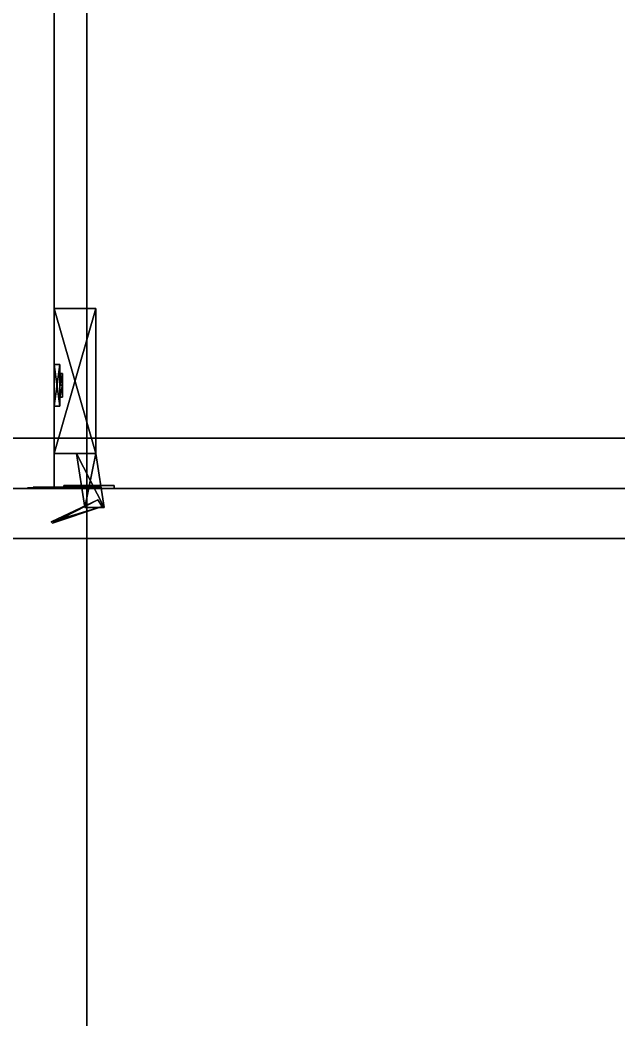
# Model space of a CAD drawing. Extents: x 0 to 6014, y -2463 to 0.
# Drawn here: x 3457.8 to 3672.1, y -820.3 to -461.9 of the extents above; entities that cross this region are included whole.
import ezdxf

# ---------------------------------------------------------------- set-up
doc = ezdxf.new("R2010")
doc.units = 0
for name, color, linetype in [('LAYER0', 7, 'CONTINUOUS'), ('LAYER1', 7, 'CONTINUOUS'), ('LAYER100', 7, 'CONTINUOUS'), ('LAYER102', 7, 'CONTINUOUS'), ('LAYER128', 28, 'CONTINUOUS'), ('LAYER129', 253, 'CONTINUOUS'), ('LAYER130', 28, 'CONTINUOUS'), ('LAYER131', 253, 'CONTINUOUS'), ('LAYER132', 34, 'CONTINUOUS'), ('LAYER289', 34, 'CONTINUOUS'), ('LAYER423', 7, 'CONTINUOUS'), ('LAYER567', 34, 'CONTINUOUS'), ('LAYER99', 7, 'CONTINUOUS')]:
    doc.layers.add(name, color=color, linetype=linetype)

msp = doc.modelspace()

# ---------------------------------------------------------------- linework, layer by layer
at = {"layer": 'LAYER0'}
for points, invisible_edges in [([(1510, -275), (4585, -10), (2107, -1850), (1510, -275)], 7), ([(1510, -10, 5), (2107, -1850, 5), (4585, -10, 5), (1510, -10, 5)], 3), ([(2107, -1850), (4585, -10), (2107, -2463), (2107, -1850)], 3), ([(2107, -2463), (4585, -10), (4585, -650), (2107, -2463)], 5), ([(4585, -10, 5), (2107, -1850, 5), (4585, -650, 5), (4585, -10, 5)], 3), ([(2107, -2463), (4585, -650), (6013.69, -2463), (2107, -2463)], 3), ([(2107, -1850, 5), (6013.69, -2463, 5), (4585, -650, 5), (2107, -1850, 5)], 7)]:
    msp.add_3dface(points, dxfattribs=dict(at, invisible_edges=invisible_edges))
at = {"layer": 'LAYER100', "invisible_edges": 1}
for points in [[(4374, -160, 1906), (3470, -630, 1906), (3470, -160, 1906), (4374, -160, 1906)], [(3470, -630, 1906), (4374, -160, 1906), (4374, -630, 1906), (3470, -630, 1906)], [(3470, -160, 1924), (3470, -630, 1906), (3470, -630, 1924), (3470, -160, 1924)], [(3470, -630, 1906), (3470, -160, 1924), (3470, -160, 1906), (3470, -630, 1906)], [(4374, -630, 1924), (3470, -160, 1924), (3470, -630, 1924), (4374, -630, 1924)], [(3470, -160, 1924), (4374, -630, 1924), (4374, -160, 1924), (3470, -160, 1924)], [(4374, -630, 1924), (3470, -630, 1906), (4374, -630, 1906), (4374, -630, 1924)], [(3470, -630, 1906), (4374, -630, 1924), (3470, -630, 1924), (3470, -630, 1906)]]:
    msp.add_3dface(points, dxfattribs=at)
at = {"layer": 'LAYER102', "invisible_edges": 1}
for points in [[(3452, -160, 1905), (3470, -630, 1905), (3452, -630, 1905), (3452, -160, 1905)], [(3470, -630, 1905), (3452, -160, 1905), (3470, -160, 1905), (3470, -630, 1905)], [(3470, -160, 2385), (3452, -630, 2385), (3470, -630, 2385), (3470, -160, 2385)], [(3452, -630, 2385), (3470, -160, 2385), (3452, -160, 2385), (3452, -630, 2385)], [(3470, -160, 2385), (3470, -630, 1905), (3470, -160, 1905), (3470, -160, 2385)], [(3470, -630, 1905), (3470, -160, 2385), (3470, -630, 2385), (3470, -630, 1905)], [(3452, -630, 2385), (3470, -630, 1905), (3470, -630, 2385), (3452, -630, 2385)], [(3470, -630, 1905), (3452, -630, 2385), (3452, -630, 1905), (3470, -630, 1905)]]:
    msp.add_3dface(points, dxfattribs=at)
at = {"layer": 'LAYER128'}
for points, invisible_edges in [([(3461.49, -629.75, 2003.025), (3460.5, -629.75, 2008), (3462.5, -629.75, 2008), (3462.5, -629.75, 2002.5)], 10), ([(3460.5, -629.75, 2008), (3461.49, -629.75, 2012.975), (3462.5, -629.75, 2013.5), (3462.5, -629.75, 2008)], 10), ([(3464.308, -629.75, 1998.808), (3461.49, -629.75, 2003.025), (3462.5, -629.75, 2002.5), (3466, -629.75, 2002.5)], 10), ([(3461.49, -629.75, 2012.975), (3464.308, -629.75, 2017.192), (3466, -629.75, 2013.5), (3462.5, -629.75, 2013.5)], 10), ([(3462.5, -629.5, 2013.5), (3462.5, -629.5, 2002.5), (3469.5, -629.5, 2002.5), (3469.291, -629.5, 2013.317)], 4), ([(3468.525, -629.75, 1995.99), (3464.308, -629.75, 1998.808), (3466, -629.75, 2002.5), (3469.5, -629.75, 2002.5)], 10), ([(3464.308, -629.75, 2017.192), (3468.525, -629.75, 2020.01), (3469.5, -629.75, 2013.5), (3466, -629.75, 2013.5)], 10), ([(3473.5, -629.75, 1995), (3468.525, -629.75, 1995.99), (3469.5, -629.75, 2002.5), (3473.5, -629.75, 1999)], 2), ([(3468.525, -629.75, 2020.01), (3473.5, -629.75, 2021), (3473.5, -629.75, 2017), (3469.5, -629.75, 2013.5)], 8), ([(3469.291, -629.5, 2013.317), (3469.5, -629.5, 2002.5), (3473.5, -629.5, 1999), (3473.5, -629.5, 2017)], 5), ([(3491.5, -629, 1987), (3486.5, -629, 1999), (3473.5, -629, 1999), (3473.5, -629, 1987)], 1), ([(3491.5, -629, 2029), (3486.5, -629, 2017), (3473.5, -629, 2017), (3473.5, -629, 2029)], 1), ([(3473.5, -629.5, 2017), (3473.5, -629.5, 1999), (3486.5, -629.5, 1999), (3486.5, -629.5, 2017)], 1), ([(3491.5, -629, 2029), (3491.5, -629, 1987), (3486.5, -629, 1999), (3486.5, -629, 2017)], 10)]:
    msp.add_3dface(points, dxfattribs=dict(at, invisible_edges=invisible_edges))
for points in [[(3491.5, -629, 1987), (3473.5, -629, 1987), (3473.5, -629, 1987), (3491.5, -629, 1987)], [(3491.5, -629, 2029), (3473.5, -629, 2029), (3473.5, -629, 2029), (3491.5, -629, 2029)], [(3486.5, -629, 1999), (3486.5, -630, 1999), (3473.5, -630, 1999), (3473.5, -629, 1999)], [(3473.5, -629, 1999), (3473.5, -630, 1999), (3473.5, -630, 1987), (3473.5, -629, 1987)], [(3473.5, -629, 1987), (3473.5, -630, 1987), (3491.5, -630, 1987), (3491.5, -629, 1987)], [(3486.5, -629, 2017), (3486.5, -630, 2017), (3473.5, -630, 2017), (3473.5, -629, 2017)], [(3473.5, -629, 2017), (3473.5, -630, 2017), (3473.5, -630, 2029), (3473.5, -629, 2029)], [(3473.5, -629, 2029), (3473.5, -630, 2029), (3491.5, -630, 2029), (3491.5, -629, 2029)], [(3473.5, -630, 1999), (3473.5, -630, 1987), (3473.5, -630, 1999)], [(3473.5, -630, 2017), (3473.5, -630, 2029), (3473.5, -630, 2017)], [(3491.5, -630, 1987), (3473.5, -630, 1987), (3473.5, -630, 2029), (3491.5, -630, 2029)], [(3486.5, -629, 1999), (3486.5, -630, 1999), (3486.5, -630, 2017), (3486.5, -629, 2017)], [(3486.5, -630, 1999), (3486.5, -630, 2017), (3486.5, -630, 1999)], [(3491.5, -629, 2029), (3491.5, -630, 2029), (3491.5, -629, 2029)], [(3491.5, -630, 1987), (3491.5, -630, 2029), (3491.5, -629, 2029), (3491.5, -629, 1987)]]:
    msp.add_3dface(points, dxfattribs=at)
at = {"layer": 'LAYER129'}
for points in [[(3470, -565.5, 2001.217), (3484.921, -617.5, 2001.217), (3470, -617.5, 2001.217), (3470, -565.5, 2001.217)], [(3484.921, -565.5, 2001.217), (3484.921, -617.5, 2001.217), (3470, -565.5, 2001.217), (3484.921, -565.5, 2001.217)], [(3470, -565.5, 2014.783), (3484.921, -565.5, 2001.217), (3470, -565.5, 2001.217), (3470, -565.5, 2014.783)], [(3484.921, -565.5, 2014.783), (3484.921, -565.5, 2001.217), (3470, -565.5, 2014.783), (3484.921, -565.5, 2014.783)], [(3470, -617.5, 2014.783), (3484.921, -565.5, 2014.783), (3470, -565.5, 2014.783), (3470, -617.5, 2014.783)], [(3484.921, -617.5, 2014.783), (3484.921, -565.5, 2014.783), (3470, -617.5, 2014.783), (3484.921, -617.5, 2014.783)], [(3484.921, -565.5, 2001.217), (3484.921, -617.5, 2014.783), (3484.921, -617.5, 2001.217), (3484.921, -565.5, 2001.217)], [(3484.921, -565.5, 2014.783), (3484.921, -617.5, 2014.783), (3484.921, -565.5, 2001.217), (3484.921, -565.5, 2014.783)], [(3470, -585.5, 2034), (3470, -600.5, 2034), (3471.99, -600.5, 2034), (3470, -585.5, 2034)], [(3471.99, -585.5, 2034), (3470, -585.5, 2034), (3471.99, -600.5, 2034), (3471.99, -585.5, 2034)], [(3470, -585.5, 1982), (3470, -585.5, 2034), (3471.99, -585.5, 2034), (3470, -585.5, 1982)], [(3471.99, -585.5, 1982), (3470, -585.5, 1982), (3471.99, -585.5, 2034), (3471.99, -585.5, 1982)], [(3470, -600.5, 1982), (3470, -585.5, 1982), (3471.99, -585.5, 1982), (3470, -600.5, 1982)], [(3471.99, -600.5, 1982), (3470, -600.5, 1982), (3471.99, -585.5, 1982), (3471.99, -600.5, 1982)], [(3471.99, -585.5, 2034), (3471.99, -600.5, 2034), (3471.99, -600.5, 1982), (3471.99, -585.5, 2034)], [(3471.99, -585.5, 1982), (3471.99, -585.5, 2034), (3471.99, -600.5, 1982), (3471.99, -585.5, 1982)], [(3471.99, -593, 2021.291), (3472.984, -588.7573, 2026.087), (3472.984, -593, 2021.291), (3471.99, -593, 2021.291)], [(3471.99, -588.7573, 2026.087), (3472.984, -588.7573, 2026.087), (3471.99, -593, 2021.291), (3471.99, -588.7573, 2026.087)], [(3471.99, -588.7573, 2026.087), (3472.984, -593, 2030.883), (3472.984, -588.7573, 2026.087), (3471.99, -588.7573, 2026.087)], [(3471.99, -593, 2030.883), (3472.984, -593, 2030.883), (3471.99, -588.7573, 2026.087), (3471.99, -593, 2030.883)], [(3471.99, -593, 2021.291), (3471.99, -588.7573, 2026.087), (3471.99, -593, 2030.883), (3471.99, -593, 2021.291)], [(3471.99, -593, 1985.117), (3472.984, -588.7573, 1989.913), (3472.984, -593, 1985.117), (3471.99, -593, 1985.117)], [(3471.99, -588.7573, 1989.913), (3472.984, -588.7573, 1989.913), (3471.99, -593, 1985.117), (3471.99, -588.7573, 1989.913)], [(3471.99, -588.7573, 1989.913), (3472.984, -593, 1994.709), (3472.984, -588.7573, 1989.913), (3471.99, -588.7573, 1989.913)], [(3471.99, -593, 1994.709), (3472.984, -593, 1994.709), (3471.99, -588.7573, 1989.913), (3471.99, -593, 1994.709)], [(3471.99, -593, 1985.117), (3471.99, -588.7573, 1989.913), (3471.99, -593, 1994.709), (3471.99, -593, 1985.117)], [(3472.984, -597.2427, 2026.087), (3472.984, -588.7573, 2026.087), (3472.984, -593, 2030.883), (3472.984, -597.2427, 2026.087)], [(3472.984, -593, 2021.291), (3472.984, -588.7573, 2026.087), (3472.984, -597.2427, 2026.087), (3472.984, -593, 2021.291)], [(3472.984, -597.2427, 1989.913), (3472.984, -588.7573, 1989.913), (3472.984, -593, 1994.709), (3472.984, -597.2427, 1989.913)], [(3472.984, -593, 1985.117), (3472.984, -588.7573, 1989.913), (3472.984, -597.2427, 1989.913), (3472.984, -593, 1985.117)], [(3471.99, -597.2427, 2026.087), (3472.984, -593, 2021.291), (3472.984, -597.2427, 2026.087), (3471.99, -597.2427, 2026.087)], [(3471.99, -593, 2021.291), (3472.984, -593, 2021.291), (3471.99, -597.2427, 2026.087), (3471.99, -593, 2021.291)], [(3471.99, -597.2427, 2026.087), (3471.99, -593, 2021.291), (3471.99, -593, 2030.883), (3471.99, -597.2427, 2026.087)], [(3471.99, -597.2427, 2026.087), (3472.984, -593, 2030.883), (3471.99, -593, 2030.883), (3471.99, -597.2427, 2026.087)], [(3472.984, -597.2427, 2026.087), (3472.984, -593, 2030.883), (3471.99, -597.2427, 2026.087), (3472.984, -597.2427, 2026.087)], [(3471.99, -597.2427, 1989.913), (3472.984, -593, 1985.117), (3472.984, -597.2427, 1989.913), (3471.99, -597.2427, 1989.913)], [(3471.99, -593, 1985.117), (3472.984, -593, 1985.117), (3471.99, -597.2427, 1989.913), (3471.99, -593, 1985.117)], [(3471.99, -597.2427, 1989.913), (3471.99, -593, 1985.117), (3471.99, -593, 1994.709), (3471.99, -597.2427, 1989.913)], [(3471.99, -597.2427, 1989.913), (3472.984, -593, 1994.709), (3471.99, -593, 1994.709), (3471.99, -597.2427, 1989.913)], [(3472.984, -597.2427, 1989.913), (3472.984, -593, 1994.709), (3471.99, -597.2427, 1989.913), (3472.984, -597.2427, 1989.913)], [(3471.99, -600.5, 2034), (3470, -600.5, 2034), (3470, -600.5, 1982), (3471.99, -600.5, 2034)], [(3471.99, -600.5, 1982), (3471.99, -600.5, 2034), (3470, -600.5, 1982), (3471.99, -600.5, 1982)], [(3477.958, -617.5, 2001.217), (3487.906, -636.8654, 2001.217), (3480.942, -636.8654, 2001.217), (3477.958, -617.5, 2001.217)], [(3484.921, -617.5, 2001.217), (3487.906, -636.8654, 2001.217), (3477.958, -617.5, 2001.217), (3484.921, -617.5, 2001.217)], [(3480.942, -636.8654, 2014.783), (3484.921, -617.5, 2014.783), (3477.958, -617.5, 2014.783), (3480.942, -636.8654, 2014.783)], [(3487.906, -636.8654, 2014.783), (3484.921, -617.5, 2014.783), (3480.942, -636.8654, 2014.783), (3487.906, -636.8654, 2014.783)], [(3484.921, -617.5, 2001.217), (3487.906, -636.8654, 2014.783), (3487.906, -636.8654, 2001.217), (3484.921, -617.5, 2001.217)], [(3484.921, -617.5, 2014.783), (3487.906, -636.8654, 2014.783), (3484.921, -617.5, 2001.217), (3484.921, -617.5, 2014.783)], [(3485.692, -634.0753, 2002.348), (3469.409, -642.5, 2002.348), (3468.918, -641.9226, 2002.348), (3485.692, -634.0753, 2002.348)], [(3468.918, -641.9226, 2013.652), (3487.182, -636.4556, 2013.652), (3485.692, -634.0753, 2013.652), (3468.918, -641.9226, 2013.652)], [(3487.182, -636.4556, 2002.348), (3469.409, -642.5, 2002.348), (3485.692, -634.0753, 2002.348), (3487.182, -636.4556, 2002.348)], [(3469.409, -642.5, 2013.652), (3487.182, -636.4556, 2013.652), (3468.918, -641.9226, 2013.652), (3469.409, -642.5, 2013.652)], [(3487.182, -636.4556, 2002.348), (3469.409, -642.5, 2013.652), (3469.409, -642.5, 2002.348), (3487.182, -636.4556, 2002.348)], [(3487.182, -636.4556, 2013.652), (3469.409, -642.5, 2013.652), (3487.182, -636.4556, 2002.348), (3487.182, -636.4556, 2013.652)]]:
    msp.add_3dface(points, dxfattribs=at)
at = {"layer": 'LAYER130'}
for points, invisible_edges in [([(3461.49, -629.75, 2277.025), (3460.5, -629.75, 2282), (3462.5, -629.75, 2282), (3462.5, -629.75, 2276.5)], 10), ([(3460.5, -629.75, 2282), (3461.49, -629.75, 2286.975), (3462.5, -629.75, 2287.5), (3462.5, -629.75, 2282)], 10), ([(3464.308, -629.75, 2272.808), (3461.49, -629.75, 2277.025), (3462.5, -629.75, 2276.5), (3466, -629.75, 2276.5)], 10), ([(3461.49, -629.75, 2286.975), (3464.308, -629.75, 2291.192), (3466, -629.75, 2287.5), (3462.5, -629.75, 2287.5)], 10), ([(3462.5, -629.5, 2287.5), (3462.5, -629.5, 2276.5), (3469.5, -629.5, 2276.5), (3469.291, -629.5, 2287.317)], 4), ([(3468.525, -629.75, 2269.99), (3464.308, -629.75, 2272.808), (3466, -629.75, 2276.5), (3469.5, -629.75, 2276.5)], 10), ([(3464.308, -629.75, 2291.192), (3468.525, -629.75, 2294.01), (3469.5, -629.75, 2287.5), (3466, -629.75, 2287.5)], 10), ([(3473.5, -629.75, 2269), (3468.525, -629.75, 2269.99), (3469.5, -629.75, 2276.5), (3473.5, -629.75, 2273)], 2), ([(3468.525, -629.75, 2294.01), (3473.5, -629.75, 2295), (3473.5, -629.75, 2291), (3469.5, -629.75, 2287.5)], 8), ([(3469.291, -629.5, 2287.317), (3469.5, -629.5, 2276.5), (3473.5, -629.5, 2273), (3473.5, -629.5, 2291)], 5), ([(3491.5, -629, 2261), (3486.5, -629, 2273), (3473.5, -629, 2273), (3473.5, -629, 2261)], 1), ([(3491.5, -629, 2303), (3486.5, -629, 2291), (3473.5, -629, 2291), (3473.5, -629, 2303)], 1), ([(3473.5, -629.5, 2291), (3473.5, -629.5, 2273), (3486.5, -629.5, 2273), (3486.5, -629.5, 2291)], 1), ([(3491.5, -629, 2303), (3491.5, -629, 2261), (3486.5, -629, 2273), (3486.5, -629, 2291)], 10)]:
    msp.add_3dface(points, dxfattribs=dict(at, invisible_edges=invisible_edges))
for points in [[(3491.5, -629, 2261), (3473.5, -629, 2261), (3473.5, -629, 2261), (3491.5, -629, 2261)], [(3491.5, -629, 2303), (3473.5, -629, 2303), (3473.5, -629, 2303), (3491.5, -629, 2303)], [(3486.5, -629, 2273), (3486.5, -630, 2273), (3473.5, -630, 2273), (3473.5, -629, 2273)], [(3473.5, -629, 2273), (3473.5, -630, 2273), (3473.5, -630, 2261), (3473.5, -629, 2261)], [(3473.5, -629, 2261), (3473.5, -630, 2261), (3491.5, -630, 2261), (3491.5, -629, 2261)], [(3486.5, -629, 2291), (3486.5, -630, 2291), (3473.5, -630, 2291), (3473.5, -629, 2291)], [(3473.5, -629, 2291), (3473.5, -630, 2291), (3473.5, -630, 2303), (3473.5, -629, 2303)], [(3473.5, -629, 2303), (3473.5, -630, 2303), (3491.5, -630, 2303), (3491.5, -629, 2303)], [(3473.5, -630, 2273), (3473.5, -630, 2261), (3473.5, -630, 2273)], [(3473.5, -630, 2291), (3473.5, -630, 2303), (3473.5, -630, 2291)], [(3491.5, -630, 2261), (3473.5, -630, 2261), (3473.5, -630, 2303), (3491.5, -630, 2303)], [(3486.5, -629, 2273), (3486.5, -630, 2273), (3486.5, -630, 2291), (3486.5, -629, 2291)], [(3486.5, -630, 2273), (3486.5, -630, 2291), (3486.5, -630, 2273)], [(3491.5, -629, 2303), (3491.5, -630, 2303), (3491.5, -629, 2303)], [(3491.5, -630, 2261), (3491.5, -630, 2303), (3491.5, -629, 2303), (3491.5, -629, 2261)]]:
    msp.add_3dface(points, dxfattribs=at)
at = {"layer": 'LAYER131'}
for points in [[(3470, -565.5, 2275.217), (3484.921, -617.5, 2275.217), (3470, -617.5, 2275.217), (3470, -565.5, 2275.217)], [(3484.921, -565.5, 2275.217), (3484.921, -617.5, 2275.217), (3470, -565.5, 2275.217), (3484.921, -565.5, 2275.217)], [(3470, -565.5, 2288.783), (3484.921, -565.5, 2275.217), (3470, -565.5, 2275.217), (3470, -565.5, 2288.783)], [(3484.921, -565.5, 2288.783), (3484.921, -565.5, 2275.217), (3470, -565.5, 2288.783), (3484.921, -565.5, 2288.783)], [(3470, -617.5, 2288.783), (3484.921, -565.5, 2288.783), (3470, -565.5, 2288.783), (3470, -617.5, 2288.783)], [(3484.921, -617.5, 2288.783), (3484.921, -565.5, 2288.783), (3470, -617.5, 2288.783), (3484.921, -617.5, 2288.783)], [(3484.921, -565.5, 2275.217), (3484.921, -617.5, 2288.783), (3484.921, -617.5, 2275.217), (3484.921, -565.5, 2275.217)], [(3484.921, -565.5, 2288.783), (3484.921, -617.5, 2288.783), (3484.921, -565.5, 2275.217), (3484.921, -565.5, 2288.783)], [(3470, -585.5, 2308), (3470, -600.5, 2308), (3471.99, -600.5, 2308), (3470, -585.5, 2308)], [(3471.99, -585.5, 2308), (3470, -585.5, 2308), (3471.99, -600.5, 2308), (3471.99, -585.5, 2308)], [(3470, -585.5, 2256), (3470, -585.5, 2308), (3471.99, -585.5, 2308), (3470, -585.5, 2256)], [(3471.99, -585.5, 2256), (3470, -585.5, 2256), (3471.99, -585.5, 2308), (3471.99, -585.5, 2256)], [(3470, -600.5, 2256), (3470, -585.5, 2256), (3471.99, -585.5, 2256), (3470, -600.5, 2256)], [(3471.99, -600.5, 2256), (3470, -600.5, 2256), (3471.99, -585.5, 2256), (3471.99, -600.5, 2256)], [(3471.99, -585.5, 2308), (3471.99, -600.5, 2308), (3471.99, -600.5, 2256), (3471.99, -585.5, 2308)], [(3471.99, -585.5, 2256), (3471.99, -585.5, 2308), (3471.99, -600.5, 2256), (3471.99, -585.5, 2256)], [(3471.99, -593, 2295.291), (3472.984, -588.7573, 2300.087), (3472.984, -593, 2295.291), (3471.99, -593, 2295.291)], [(3471.99, -588.7573, 2300.087), (3472.984, -588.7573, 2300.087), (3471.99, -593, 2295.291), (3471.99, -588.7573, 2300.087)], [(3471.99, -588.7573, 2300.087), (3472.984, -593, 2304.883), (3472.984, -588.7573, 2300.087), (3471.99, -588.7573, 2300.087)], [(3471.99, -593, 2304.883), (3472.984, -593, 2304.883), (3471.99, -588.7573, 2300.087), (3471.99, -593, 2304.883)], [(3471.99, -593, 2295.291), (3471.99, -588.7573, 2300.087), (3471.99, -593, 2304.883), (3471.99, -593, 2295.291)], [(3471.99, -593, 2259.117), (3472.984, -588.7573, 2263.913), (3472.984, -593, 2259.117), (3471.99, -593, 2259.117)], [(3471.99, -588.7573, 2263.913), (3472.984, -588.7573, 2263.913), (3471.99, -593, 2259.117), (3471.99, -588.7573, 2263.913)], [(3471.99, -588.7573, 2263.913), (3472.984, -593, 2268.709), (3472.984, -588.7573, 2263.913), (3471.99, -588.7573, 2263.913)], [(3471.99, -593, 2268.709), (3472.984, -593, 2268.709), (3471.99, -588.7573, 2263.913), (3471.99, -593, 2268.709)], [(3471.99, -593, 2259.117), (3471.99, -588.7573, 2263.913), (3471.99, -593, 2268.709), (3471.99, -593, 2259.117)], [(3472.984, -597.2427, 2300.087), (3472.984, -588.7573, 2300.087), (3472.984, -593, 2304.883), (3472.984, -597.2427, 2300.087)], [(3472.984, -593, 2295.291), (3472.984, -588.7573, 2300.087), (3472.984, -597.2427, 2300.087), (3472.984, -593, 2295.291)], [(3472.984, -597.2427, 2263.913), (3472.984, -588.7573, 2263.913), (3472.984, -593, 2268.709), (3472.984, -597.2427, 2263.913)], [(3472.984, -593, 2259.117), (3472.984, -588.7573, 2263.913), (3472.984, -597.2427, 2263.913), (3472.984, -593, 2259.117)], [(3471.99, -597.2427, 2300.087), (3472.984, -593, 2295.291), (3472.984, -597.2427, 2300.087), (3471.99, -597.2427, 2300.087)], [(3471.99, -593, 2295.291), (3472.984, -593, 2295.291), (3471.99, -597.2427, 2300.087), (3471.99, -593, 2295.291)], [(3471.99, -597.2427, 2300.087), (3471.99, -593, 2295.291), (3471.99, -593, 2304.883), (3471.99, -597.2427, 2300.087)], [(3471.99, -597.2427, 2300.087), (3472.984, -593, 2304.883), (3471.99, -593, 2304.883), (3471.99, -597.2427, 2300.087)], [(3472.984, -597.2427, 2300.087), (3472.984, -593, 2304.883), (3471.99, -597.2427, 2300.087), (3472.984, -597.2427, 2300.087)], [(3471.99, -597.2427, 2263.913), (3472.984, -593, 2259.117), (3472.984, -597.2427, 2263.913), (3471.99, -597.2427, 2263.913)], [(3471.99, -593, 2259.117), (3472.984, -593, 2259.117), (3471.99, -597.2427, 2263.913), (3471.99, -593, 2259.117)], [(3471.99, -597.2427, 2263.913), (3471.99, -593, 2259.117), (3471.99, -593, 2268.709), (3471.99, -597.2427, 2263.913)], [(3471.99, -597.2427, 2263.913), (3472.984, -593, 2268.709), (3471.99, -593, 2268.709), (3471.99, -597.2427, 2263.913)], [(3472.984, -597.2427, 2263.913), (3472.984, -593, 2268.709), (3471.99, -597.2427, 2263.913), (3472.984, -597.2427, 2263.913)], [(3471.99, -600.5, 2308), (3470, -600.5, 2308), (3470, -600.5, 2256), (3471.99, -600.5, 2308)], [(3471.99, -600.5, 2256), (3471.99, -600.5, 2308), (3470, -600.5, 2256), (3471.99, -600.5, 2256)], [(3477.958, -617.5, 2275.217), (3487.906, -636.8654, 2275.217), (3480.942, -636.8654, 2275.217), (3477.958, -617.5, 2275.217)], [(3484.921, -617.5, 2275.217), (3487.906, -636.8654, 2275.217), (3477.958, -617.5, 2275.217), (3484.921, -617.5, 2275.217)], [(3480.942, -636.8654, 2288.783), (3484.921, -617.5, 2288.783), (3477.958, -617.5, 2288.783), (3480.942, -636.8654, 2288.783)], [(3487.906, -636.8654, 2288.783), (3484.921, -617.5, 2288.783), (3480.942, -636.8654, 2288.783), (3487.906, -636.8654, 2288.783)], [(3484.921, -617.5, 2275.217), (3487.906, -636.8654, 2288.783), (3487.906, -636.8654, 2275.217), (3484.921, -617.5, 2275.217)], [(3484.921, -617.5, 2288.783), (3487.906, -636.8654, 2288.783), (3484.921, -617.5, 2275.217), (3484.921, -617.5, 2288.783)], [(3485.692, -634.0753, 2276.348), (3469.409, -642.5, 2276.348), (3468.918, -641.9226, 2276.348), (3485.692, -634.0753, 2276.348)], [(3468.918, -641.9226, 2287.652), (3487.182, -636.4556, 2287.652), (3485.692, -634.0753, 2287.652), (3468.918, -641.9226, 2287.652)], [(3487.182, -636.4556, 2276.348), (3469.409, -642.5, 2276.348), (3485.692, -634.0753, 2276.348), (3487.182, -636.4556, 2276.348)], [(3469.409, -642.5, 2287.652), (3487.182, -636.4556, 2287.652), (3468.918, -641.9226, 2287.652), (3469.409, -642.5, 2287.652)], [(3487.182, -636.4556, 2276.348), (3469.409, -642.5, 2287.652), (3469.409, -642.5, 2276.348), (3487.182, -636.4556, 2276.348)], [(3487.182, -636.4556, 2287.652), (3469.409, -642.5, 2287.652), (3487.182, -636.4556, 2276.348), (3487.182, -636.4556, 2287.652)]]:
    msp.add_3dface(points, dxfattribs=at)
at = {"layer": 'LAYER132', "invisible_edges": 1}
for points in [[(3920.5, -630, 1872), (3454, -630, 2382), (3920.5, -630, 2382), (3920.5, -630, 1872)], [(3454, -630, 2382), (3920.5, -630, 1872), (3454, -630, 1872), (3454, -630, 2382)], [(3920.5, -630, 1872), (3454, -648, 1872), (3454, -630, 1872), (3920.5, -630, 1872)], [(3454, -648, 1872), (3920.5, -630, 1872), (3920.5, -648, 1872), (3454, -648, 1872)], [(3920.5, -648, 2382), (3454, -630, 2382), (3454, -648, 2382), (3920.5, -648, 2382)], [(3454, -630, 2382), (3920.5, -648, 2382), (3920.5, -630, 2382), (3454, -630, 2382)], [(3454, -648, 1872), (3920.5, -648, 2382), (3454, -648, 2382), (3454, -648, 1872)], [(3920.5, -648, 2382), (3454, -648, 1872), (3920.5, -648, 1872), (3920.5, -648, 2382)]]:
    msp.add_3dface(points, dxfattribs=at)
at = {"layer": 'LAYER289', "invisible_edges": 1}
for points in [[(3455, -160, 1905), (4428, -630, 1905), (4428, -160, 1905), (3455, -160, 1905)], [(4428, -630, 1905), (3455, -160, 1905), (3455, -630, 1905), (4428, -630, 1905)], [(3455, -630, 1887), (4428, -160, 1887), (4428, -630, 1887), (3455, -630, 1887)], [(4428, -160, 1887), (3455, -630, 1887), (3455, -160, 1887), (4428, -160, 1887)], [(3455, -630, 1887), (4428, -630, 1905), (3455, -630, 1905), (3455, -630, 1887)], [(4428, -630, 1905), (3455, -630, 1887), (4428, -630, 1887), (4428, -630, 1905)]]:
    msp.add_3dface(points, dxfattribs=at)
at = {"layer": 'LAYER423', "invisible_edges": 1}
for points in [[(4181.659, -170, 5), (3481.659, -870, 5), (3481.659, -170, 5), (4181.659, -170, 5)], [(3481.659, -870, 5), (4181.659, -170, 5), (4181.659, -870, 5), (3481.659, -870, 5)], [(3481.659, -170, 1855), (3481.659, -870, 5), (3481.659, -870, 1855), (3481.659, -170, 1855)], [(3481.659, -870, 5), (3481.659, -170, 1855), (3481.659, -170, 5), (3481.659, -870, 5)], [(4181.659, -870, 1855), (3481.659, -170, 1855), (3481.659, -870, 1855), (4181.659, -870, 1855)], [(3481.659, -170, 1855), (4181.659, -870, 1855), (4181.659, -170, 1855), (3481.659, -170, 1855)]]:
    msp.add_3dface(points, dxfattribs=at)
at = {"layer": 'LAYER567', "invisible_edges": 1}
for points in [[(4448, -612, 2574), (3452, -612, 2385), (3452, -612, 2574), (4448, -612, 2574)], [(3452, -612, 2385), (4448, -612, 2574), (4448, -612, 2385), (3452, -612, 2385)], [(4448, -630, 2385), (3452, -612, 2385), (4448, -612, 2385), (4448, -630, 2385)], [(3452, -612, 2385), (4448, -630, 2385), (3452, -630, 2385), (3452, -612, 2385)], [(3452, -630, 2574), (4448, -612, 2574), (3452, -612, 2574), (3452, -630, 2574)], [(4448, -612, 2574), (3452, -630, 2574), (4448, -630, 2574), (4448, -612, 2574)], [(4448, -630, 2385), (3452, -630, 2574), (3452, -630, 2385), (4448, -630, 2385)], [(3452, -630, 2574), (4448, -630, 2385), (4448, -630, 2574), (3452, -630, 2574)]]:
    msp.add_3dface(points, dxfattribs=at)
at = {"layer": 'LAYER99', "invisible_edges": 1}
for points in [[(3470, -160, 2384), (4374, -630, 2384), (4374, -160, 2384), (3470, -160, 2384)], [(4374, -630, 2384), (3470, -160, 2384), (3470, -630, 2384), (4374, -630, 2384)], [(3470, -160, 2384), (3470, -630, 2366), (3470, -630, 2384), (3470, -160, 2384)], [(3470, -630, 2366), (3470, -160, 2384), (3470, -160, 2366), (3470, -630, 2366)], [(3470, -630, 2366), (4374, -160, 2366), (4374, -630, 2366), (3470, -630, 2366)], [(4374, -160, 2366), (3470, -630, 2366), (3470, -160, 2366), (4374, -160, 2366)], [(3470, -630, 2366), (4374, -630, 2384), (3470, -630, 2384), (3470, -630, 2366)], [(4374, -630, 2384), (3470, -630, 2366), (4374, -630, 2366), (4374, -630, 2384)]]:
    msp.add_3dface(points, dxfattribs=at)

# ---------------------------------------------------------------- meshes
at = {"layer": 'LAYER1'}
mesh = msp.add_polymesh((11, 2), dxfattribs=at)
for k, corner in enumerate([(2257, -1700, 2554), (2257, -2463, 2554), (150, -1700, 2554), (2257, -1700, 2554), (150, -170, 2554), (150, -1700, 2554), (933, -170, 2554), (150, -170, 2554), (933, -430, 2554), (933, -170, 2554), (1658, -430, 2554), (933, -430, 2554), (1658, -160, 2554), (1658, -430, 2554), (4428, -160, 2554), (1658, -160, 2554), (4428, -800, 2554), (4428, -160, 2554), (6013.688, -800, 2554), (4428, -800, 2554), (6013.688, -650, 2554), (4578, -650, 2554)]):
    mesh.set_mesh_vertex(divmod(k, 2), corner)
at = {"layer": 'LAYER128'}
mesh = msp.add_polymesh((2, 9), dxfattribs=at)
for k, corner in enumerate([(3473.5, -629.75, 1995), (3468.525, -629.75, 1995.99), (3464.308, -629.75, 1998.808), (3461.49, -629.75, 2003.025), (3460.5, -629.75, 2008), (3461.49, -629.75, 2012.975), (3464.308, -629.75, 2017.192), (3468.525, -629.75, 2020.01), (3473.5, -629.75, 2021), (3473.5, -630, 1995), (3468.525, -630, 1995.99), (3464.308, -630, 1998.808), (3461.49, -630, 2003.025), (3460.5, -630, 2008), (3461.49, -630, 2012.975), (3464.308, -630, 2017.192), (3468.525, -630, 2020.01), (3473.5, -630, 2021)]):
    mesh.set_mesh_vertex(divmod(k, 9), corner)
at = {"layer": 'LAYER130'}
mesh = msp.add_polymesh((2, 9), dxfattribs=at)
for k, corner in enumerate([(3473.5, -629.75, 2269), (3468.525, -629.75, 2269.99), (3464.308, -629.75, 2272.808), (3461.49, -629.75, 2277.025), (3460.5, -629.75, 2282), (3461.49, -629.75, 2286.975), (3464.308, -629.75, 2291.192), (3468.525, -629.75, 2294.01), (3473.5, -629.75, 2295), (3473.5, -630, 2269), (3468.525, -630, 2269.99), (3464.308, -630, 2272.808), (3461.49, -630, 2277.025), (3460.5, -630, 2282), (3461.49, -630, 2286.975), (3464.308, -630, 2291.192), (3468.525, -630, 2294.01), (3473.5, -630, 2295)]):
    mesh.set_mesh_vertex(divmod(k, 9), corner)

doc.saveas('drawing.dxf')
